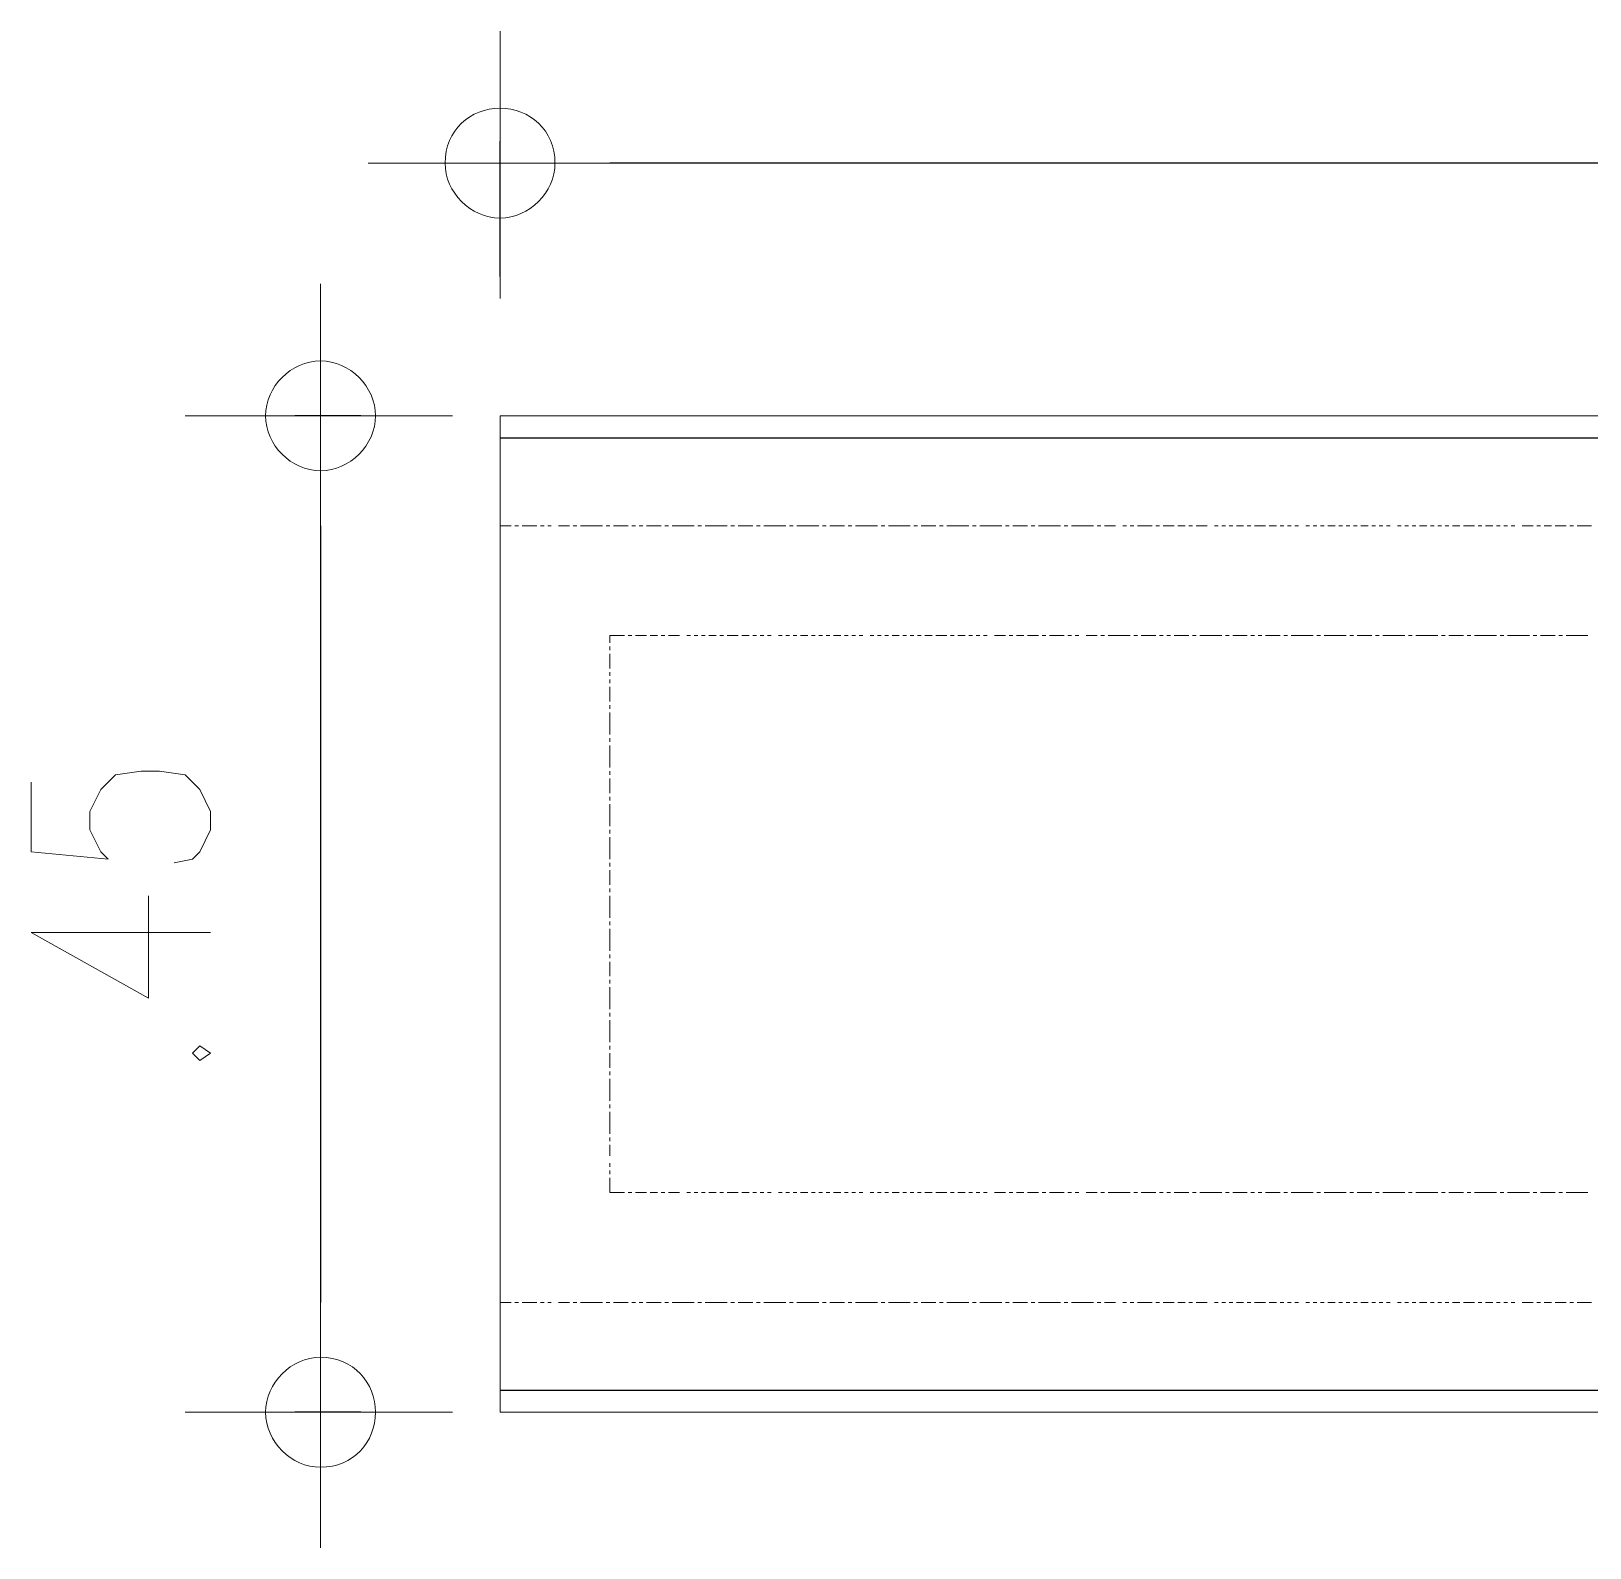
# Model space of a CAD drawing. Header units: millimetres. Extents: x 2928 to 3112, y 1220 to 1280.
# Drawn here: x 3097.497 to 3098.904, y 1270.131 to 1271.501 of the extents above; entities that cross this region are included whole.
import ezdxf

# ---------------------------------------------------------------- set-up
doc = ezdxf.new("R2010")
doc.units = ezdxf.units.MM

msp = doc.modelspace()

# ---------------------------------------------------------------- linework, layer by layer
at = {"color": 7, "linetype": 'Continuous', "lineweight": 9, "true_color": 0x000007}
for points in [[(3097.92006, 1271.25921), (3097.92006, 1271.50069), (3097.92006, 1271.50069)], [(3098.03915, 1271.3816), (3097.80098, 1271.3816), (3097.80098, 1271.3816)], [(3097.75797, 1271.03095), (3097.75797, 1271.27244), (3097.75797, 1271.27244)], [(3097.63558, 1271.15335), (3097.87706, 1271.15335), (3097.87706, 1271.15335)], [(3097.49664, 1270.82255), (3097.49664, 1270.7597), (3097.56611, 1270.75308), (3097.55949, 1270.7597), (3097.54957, 1270.77955), (3097.54957, 1270.79609), (3097.55949, 1270.81594), (3097.57273, 1270.82917), (3097.59588, 1270.83248), (3097.61242, 1270.83248), (3097.63558, 1270.82917), (3097.64881, 1270.81594), (3097.65873, 1270.79609), (3097.65873, 1270.77955), (3097.64881, 1270.7597), (3097.64219, 1270.75308), (3097.62565, 1270.74978)], [(3097.65873, 1270.68693), (3097.49664, 1270.68693), (3097.6025, 1270.62738), (3097.6025, 1270.72001)], [(3097.75797, 1270.37267), (3097.75797, 1270.13119), (3097.75797, 1270.13119)], [(3097.87706, 1270.25358), (3097.63558, 1270.25358), (3097.63558, 1270.25358)]]:
    msp.add_lwpolyline(points, dxfattribs=at)
at = {"color": 253, "linetype": 'Continuous', "lineweight": -2, "true_color": 0x9a9a9a}
for points in [[(3097.92006, 1271.27905), (3097.92006, 1271.40145), (3097.92006, 1271.40145)], [(3101.82017, 1271.3816), (3098.0193, 1271.3816), (3098.0193, 1271.3816)], [(3097.79436, 1271.15335), (3097.73482, 1271.15335), (3097.73482, 1271.15335)], [(3097.92006, 1271.1335), (3101.91941, 1271.1335), (3101.91941, 1271.1335)], [(3097.75797, 1271.05411), (3097.75797, 1270.35282), (3097.75797, 1270.35282)], [(3097.92006, 1270.27343), (3101.91941, 1270.27343), (3101.91941, 1270.27343)], [(3097.79436, 1270.25358), (3097.73482, 1270.25358), (3097.73482, 1270.25358)]]:
    msp.add_lwpolyline(points, dxfattribs=at)
at = {"color": 7, "linetype": 'Continuous', "lineweight": 9, "true_color": 0x000007}
for points in [[(3097.92006, 1271.15335), (3101.91941, 1271.15335), (3101.91941, 1270.25358), (3097.92006, 1270.25358)], [(3097.64219, 1270.57776), (3097.64881, 1270.57115), (3097.65873, 1270.57776), (3097.64881, 1270.58438)]]:
    msp.add_lwpolyline(points, close=True, dxfattribs=at)
at = {"color": 252, "linetype": 'Continuous', "lineweight": 5, "true_color": 0x989898}
for points in [[(3097.92006, 1271.05411), (3097.92337, 1271.05411), (3097.92337, 1271.05411)], [(3097.92337, 1271.05411), (3097.92999, 1271.05411), (3097.92999, 1271.05411)], [(3097.93329, 1271.05411), (3097.9366, 1271.05411), (3097.9366, 1271.05411)], [(3097.93991, 1271.05411), (3097.94653, 1271.05411), (3097.94653, 1271.05411)], [(3097.94653, 1271.05411), (3097.95314, 1271.05411), (3097.95314, 1271.05411)], [(3097.95645, 1271.05411), (3097.95976, 1271.05411), (3097.95976, 1271.05411)], [(3097.96307, 1271.05411), (3097.96637, 1271.05411), (3097.96637, 1271.05411)], [(3097.97299, 1271.05411), (3097.9763, 1271.05411), (3097.9763, 1271.05411)], [(3097.9763, 1271.05411), (3097.98291, 1271.05411), (3097.98291, 1271.05411)], [(3097.98622, 1271.05411), (3097.98953, 1271.05411), (3097.98953, 1271.05411)], [(3097.99284, 1271.05411), (3097.99945, 1271.05411), (3097.99945, 1271.05411)], [(3097.99945, 1271.05411), (3098.00607, 1271.05411), (3098.00607, 1271.05411)], [(3098.00607, 1271.05411), (3098.01269, 1271.05411), (3098.01269, 1271.05411)], [(3098.01599, 1271.05411), (3098.0193, 1271.05411), (3098.0193, 1271.05411)], [(3098.02261, 1271.05411), (3098.02923, 1271.05411), (3098.02923, 1271.05411)], [(3098.02923, 1271.05411), (3098.03584, 1271.05411), (3098.03584, 1271.05411)], [(3098.03915, 1271.05411), (3098.04246, 1271.05411), (3098.04246, 1271.05411)], [(3098.04577, 1271.05411), (3098.04907, 1271.05411), (3098.04907, 1271.05411)], [(3098.05238, 1271.05411), (3098.059, 1271.05411), (3098.059, 1271.05411)], [(3098.059, 1271.05411), (3098.06561, 1271.05411), (3098.06561, 1271.05411)], [(3098.06892, 1271.05411), (3098.07223, 1271.05411), (3098.07223, 1271.05411)], [(3098.07554, 1271.05411), (3098.08215, 1271.05411), (3098.08215, 1271.05411)], [(3098.08215, 1271.05411), (3098.08877, 1271.05411), (3098.08877, 1271.05411)], [(3098.08877, 1271.05411), (3098.09539, 1271.05411), (3098.09539, 1271.05411)], [(3098.09869, 1271.05411), (3098.102, 1271.05411), (3098.102, 1271.05411)], [(3098.10531, 1271.05411), (3098.11193, 1271.05411), (3098.11193, 1271.05411)], [(3098.11193, 1271.05411), (3098.11854, 1271.05411), (3098.11854, 1271.05411)], [(3098.11854, 1271.05411), (3098.12516, 1271.05411), (3098.12516, 1271.05411)], [(3098.12847, 1271.05411), (3098.13177, 1271.05411), (3098.13177, 1271.05411)], [(3098.13508, 1271.05411), (3098.1417, 1271.05411), (3098.1417, 1271.05411)], [(3098.1417, 1271.05411), (3098.14831, 1271.05411), (3098.14831, 1271.05411)], [(3098.15162, 1271.05411), (3098.15493, 1271.05411), (3098.15493, 1271.05411)], [(3098.15824, 1271.05411), (3098.16485, 1271.05411), (3098.16485, 1271.05411)], [(3098.16485, 1271.05411), (3098.17147, 1271.05411), (3098.17147, 1271.05411)], [(3098.17147, 1271.05411), (3098.17809, 1271.05411), (3098.17809, 1271.05411)], [(3098.18139, 1271.05411), (3098.1847, 1271.05411), (3098.1847, 1271.05411)], [(3098.18801, 1271.05411), (3098.19463, 1271.05411), (3098.19463, 1271.05411)], [(3098.19463, 1271.05411), (3098.20124, 1271.05411), (3098.20124, 1271.05411)], [(3098.20124, 1271.05411), (3098.20786, 1271.05411), (3098.20786, 1271.05411)], [(3098.21117, 1271.05411), (3098.21447, 1271.05411), (3098.21447, 1271.05411)], [(3098.21778, 1271.05411), (3098.2244, 1271.05411), (3098.2244, 1271.05411)], [(3098.2244, 1271.05411), (3098.23101, 1271.05411), (3098.23101, 1271.05411)], [(3098.23432, 1271.05411), (3098.23763, 1271.05411), (3098.23763, 1271.05411)], [(3098.24094, 1271.05411), (3098.24755, 1271.05411), (3098.24755, 1271.05411)], [(3098.24755, 1271.05411), (3098.25417, 1271.05411), (3098.25417, 1271.05411)], [(3098.25417, 1271.05411), (3098.26078, 1271.05411), (3098.26078, 1271.05411)], [(3098.26409, 1271.05411), (3098.2674, 1271.05411), (3098.2674, 1271.05411)], [(3098.27071, 1271.05411), (3098.27732, 1271.05411), (3098.27732, 1271.05411)], [(3098.27732, 1271.05411), (3098.28394, 1271.05411), (3098.28394, 1271.05411)], [(3098.28394, 1271.05411), (3098.29056, 1271.05411), (3098.29056, 1271.05411)], [(3098.29386, 1271.05411), (3098.29717, 1271.05411), (3098.29717, 1271.05411)], [(3098.30048, 1271.05411), (3098.3071, 1271.05411), (3098.3071, 1271.05411)], [(3098.3071, 1271.05411), (3098.31371, 1271.05411), (3098.31371, 1271.05411)], [(3098.31702, 1271.05411), (3098.32033, 1271.05411), (3098.32033, 1271.05411)], [(3098.32364, 1271.05411), (3098.33025, 1271.05411), (3098.33025, 1271.05411)], [(3098.33025, 1271.05411), (3098.33687, 1271.05411), (3098.33687, 1271.05411)], [(3098.33687, 1271.05411), (3098.34348, 1271.05411), (3098.34348, 1271.05411)], [(3098.34679, 1271.05411), (3098.3501, 1271.05411), (3098.3501, 1271.05411)], [(3098.35341, 1271.05411), (3098.36002, 1271.05411), (3098.36002, 1271.05411)], [(3098.36002, 1271.05411), (3098.36664, 1271.05411), (3098.36664, 1271.05411)], [(3098.36664, 1271.05411), (3098.37326, 1271.05411), (3098.37326, 1271.05411)], [(3098.37656, 1271.05411), (3098.37987, 1271.05411), (3098.37987, 1271.05411)], [(3098.38318, 1271.05411), (3098.3898, 1271.05411), (3098.3898, 1271.05411)], [(3098.3898, 1271.05411), (3098.39641, 1271.05411), (3098.39641, 1271.05411)], [(3098.39972, 1271.05411), (3098.40303, 1271.05411), (3098.40303, 1271.05411)], [(3098.40634, 1271.05411), (3098.41295, 1271.05411), (3098.41295, 1271.05411)], [(3098.41295, 1271.05411), (3098.41957, 1271.05411), (3098.41957, 1271.05411)], [(3098.41957, 1271.05411), (3098.42618, 1271.05411), (3098.42618, 1271.05411)], [(3098.42949, 1271.05411), (3098.4328, 1271.05411), (3098.4328, 1271.05411)], [(3098.43611, 1271.05411), (3098.44272, 1271.05411), (3098.44272, 1271.05411)], [(3098.44272, 1271.05411), (3098.44934, 1271.05411), (3098.44934, 1271.05411)], [(3098.44934, 1271.05411), (3098.45596, 1271.05411), (3098.45596, 1271.05411)], [(3098.45926, 1271.05411), (3098.46257, 1271.05411), (3098.46257, 1271.05411)], [(3098.46588, 1271.05411), (3098.4725, 1271.05411), (3098.4725, 1271.05411)], [(3098.4725, 1271.05411), (3098.4758, 1271.05411), (3098.4758, 1271.05411)], [(3098.48242, 1271.05411), (3098.48573, 1271.05411), (3098.48573, 1271.05411)], [(3098.48904, 1271.05411), (3098.49234, 1271.05411), (3098.49234, 1271.05411)], [(3098.49565, 1271.05411), (3098.50227, 1271.05411), (3098.50227, 1271.05411)], [(3098.50227, 1271.05411), (3098.50888, 1271.05411), (3098.50888, 1271.05411)], [(3098.51219, 1271.05411), (3098.5155, 1271.05411), (3098.5155, 1271.05411)], [(3098.51881, 1271.05411), (3098.52542, 1271.05411), (3098.52542, 1271.05411)], [(3098.52542, 1271.05411), (3098.52873, 1271.05411), (3098.52873, 1271.05411)], [(3098.53204, 1271.05411), (3098.53865, 1271.05411), (3098.53865, 1271.05411)], [(3098.54196, 1271.05411), (3098.54527, 1271.05411), (3098.54527, 1271.05411)], [(3098.54858, 1271.05411), (3098.55519, 1271.05411), (3098.55519, 1271.05411)], [(3098.55519, 1271.05411), (3098.5585, 1271.05411), (3098.5585, 1271.05411)], [(3098.56512, 1271.05411), (3098.56843, 1271.05411), (3098.56843, 1271.05411)], [(3098.57173, 1271.05411), (3098.57504, 1271.05411), (3098.57504, 1271.05411)], [(3098.57835, 1271.05411), (3098.58166, 1271.05411), (3098.58166, 1271.05411)], [(3098.58497, 1271.05411), (3098.59158, 1271.05411), (3098.59158, 1271.05411)], [(3098.59489, 1271.05411), (3098.5982, 1271.05411), (3098.5982, 1271.05411)], [(3098.60151, 1271.05411), (3098.60812, 1271.05411), (3098.60812, 1271.05411)], [(3098.60812, 1271.05411), (3098.61143, 1271.05411), (3098.61143, 1271.05411)], [(3098.61474, 1271.05411), (3098.62135, 1271.05411), (3098.62135, 1271.05411)], [(3098.62466, 1271.05411), (3098.62797, 1271.05411), (3098.62797, 1271.05411)], [(3098.63128, 1271.05411), (3098.63459, 1271.05411), (3098.63459, 1271.05411)], [(3098.63789, 1271.05411), (3098.6412, 1271.05411), (3098.6412, 1271.05411)], [(3098.64782, 1271.05411), (3098.65113, 1271.05411), (3098.65113, 1271.05411)], [(3098.65443, 1271.05411), (3098.65774, 1271.05411), (3098.65774, 1271.05411)], [(3098.66105, 1271.05411), (3098.66436, 1271.05411), (3098.66436, 1271.05411)], [(3098.66767, 1271.05411), (3098.67428, 1271.05411), (3098.67428, 1271.05411)], [(3098.67759, 1271.05411), (3098.6809, 1271.05411), (3098.6809, 1271.05411)], [(3098.68421, 1271.05411), (3098.68751, 1271.05411), (3098.68751, 1271.05411)], [(3098.69082, 1271.05411), (3098.69413, 1271.05411), (3098.69413, 1271.05411)], [(3098.69744, 1271.05411), (3098.70405, 1271.05411), (3098.70405, 1271.05411)], [(3098.70736, 1271.05411), (3098.71067, 1271.05411), (3098.71067, 1271.05411)], [(3098.71398, 1271.05411), (3098.71729, 1271.05411), (3098.71729, 1271.05411)], [(3098.72059, 1271.05411), (3098.7239, 1271.05411), (3098.7239, 1271.05411)], [(3098.73052, 1271.05411), (3098.73383, 1271.05411), (3098.73383, 1271.05411)], [(3098.73713, 1271.05411), (3098.74044, 1271.05411), (3098.74044, 1271.05411)], [(3098.74375, 1271.05411), (3098.74706, 1271.05411), (3098.74706, 1271.05411)], [(3098.75037, 1271.05411), (3098.75698, 1271.05411), (3098.75698, 1271.05411)], [(3098.76029, 1271.05411), (3098.7636, 1271.05411), (3098.7636, 1271.05411)], [(3098.76691, 1271.05411), (3098.77021, 1271.05411), (3098.77021, 1271.05411)], [(3098.77352, 1271.05411), (3098.77683, 1271.05411), (3098.77683, 1271.05411)], [(3098.78014, 1271.05411), (3098.78675, 1271.05411), (3098.78675, 1271.05411)], [(3098.79006, 1271.05411), (3098.79337, 1271.05411), (3098.79337, 1271.05411)], [(3098.79337, 1271.05411), (3098.79998, 1271.05411), (3098.79998, 1271.05411)], [(3098.80329, 1271.05411), (3098.8066, 1271.05411), (3098.8066, 1271.05411)], [(3098.80991, 1271.05411), (3098.81652, 1271.05411), (3098.81652, 1271.05411)], [(3098.81983, 1271.05411), (3098.82314, 1271.05411), (3098.82314, 1271.05411)], [(3098.82645, 1271.05411), (3098.82976, 1271.05411), (3098.82976, 1271.05411)], [(3098.83306, 1271.05411), (3098.83637, 1271.05411), (3098.83637, 1271.05411)], [(3098.84299, 1271.05411), (3098.8463, 1271.05411), (3098.8463, 1271.05411)], [(3098.8463, 1271.05411), (3098.85291, 1271.05411), (3098.85291, 1271.05411)], [(3098.85622, 1271.05411), (3098.85953, 1271.05411), (3098.85953, 1271.05411)], [(3098.86284, 1271.05411), (3098.86945, 1271.05411), (3098.86945, 1271.05411)], [(3098.87276, 1271.05411), (3098.87607, 1271.05411), (3098.87607, 1271.05411)], [(3098.87607, 1271.05411), (3098.88268, 1271.05411), (3098.88268, 1271.05411)], [(3098.88599, 1271.05411), (3098.8893, 1271.05411), (3098.8893, 1271.05411)], [(3098.89261, 1271.05411), (3098.89922, 1271.05411), (3098.89922, 1271.05411)], [(3098.89922, 1271.05411), (3098.90584, 1271.05411), (3098.90584, 1271.05411)], [(3098.0193, 1270.94826), (3098.0193, 1270.95487), (3098.02592, 1270.95487)], [(3098.0193, 1270.94164), (3098.0193, 1270.94495), (3098.0193, 1270.94495)], [(3098.02592, 1270.95487), (3098.03253, 1270.95487), (3098.03253, 1270.95487)], [(3098.03584, 1270.95487), (3098.03915, 1270.95487), (3098.03915, 1270.95487)], [(3098.04246, 1270.95487), (3098.04907, 1270.95487), (3098.04907, 1270.95487)], [(3098.04907, 1270.95487), (3098.05238, 1270.95487), (3098.05238, 1270.95487)], [(3098.05569, 1270.95487), (3098.06231, 1270.95487), (3098.06231, 1270.95487)], [(3098.06561, 1270.95487), (3098.06892, 1270.95487), (3098.06892, 1270.95487)], [(3098.07223, 1270.95487), (3098.07885, 1270.95487), (3098.07885, 1270.95487)], [(3098.07885, 1270.95487), (3098.08215, 1270.95487), (3098.08215, 1270.95487)], [(3098.08877, 1270.95487), (3098.09208, 1270.95487), (3098.09208, 1270.95487)], [(3098.09539, 1270.95487), (3098.09869, 1270.95487), (3098.09869, 1270.95487)], [(3098.102, 1270.95487), (3098.10531, 1270.95487), (3098.10531, 1270.95487)], [(3098.10862, 1270.95487), (3098.11523, 1270.95487), (3098.11523, 1270.95487)], [(3098.11854, 1270.95487), (3098.12185, 1270.95487), (3098.12185, 1270.95487)], [(3098.12516, 1270.95487), (3098.13177, 1270.95487), (3098.13177, 1270.95487)], [(3098.13177, 1270.95487), (3098.13508, 1270.95487), (3098.13508, 1270.95487)], [(3098.13839, 1270.95487), (3098.14501, 1270.95487), (3098.14501, 1270.95487)], [(3098.14831, 1270.95487), (3098.15162, 1270.95487), (3098.15162, 1270.95487)], [(3098.15493, 1270.95487), (3098.15824, 1270.95487), (3098.15824, 1270.95487)], [(3098.16155, 1270.95487), (3098.16485, 1270.95487), (3098.16485, 1270.95487)], [(3098.17147, 1270.95487), (3098.17478, 1270.95487), (3098.17478, 1270.95487)], [(3098.17809, 1270.95487), (3098.18139, 1270.95487), (3098.18139, 1270.95487)], [(3098.1847, 1270.95487), (3098.18801, 1270.95487), (3098.18801, 1270.95487)], [(3098.19132, 1270.95487), (3098.19793, 1270.95487), (3098.19793, 1270.95487)], [(3098.20124, 1270.95487), (3098.20455, 1270.95487), (3098.20455, 1270.95487)], [(3098.20786, 1270.95487), (3098.21117, 1270.95487), (3098.21117, 1270.95487)], [(3098.21447, 1270.95487), (3098.21778, 1270.95487), (3098.21778, 1270.95487)], [(3098.22109, 1270.95487), (3098.2277, 1270.95487), (3098.2277, 1270.95487)], [(3098.23101, 1270.95487), (3098.23432, 1270.95487), (3098.23432, 1270.95487)], [(3098.23763, 1270.95487), (3098.24094, 1270.95487), (3098.24094, 1270.95487)], [(3098.24424, 1270.95487), (3098.24755, 1270.95487), (3098.24755, 1270.95487)], [(3098.25417, 1270.95487), (3098.25748, 1270.95487), (3098.25748, 1270.95487)], [(3098.26078, 1270.95487), (3098.26409, 1270.95487), (3098.26409, 1270.95487)], [(3098.2674, 1270.95487), (3098.27071, 1270.95487), (3098.27071, 1270.95487)], [(3098.27402, 1270.95487), (3098.28063, 1270.95487), (3098.28063, 1270.95487)], [(3098.28394, 1270.95487), (3098.28725, 1270.95487), (3098.28725, 1270.95487)], [(3098.29056, 1270.95487), (3098.29386, 1270.95487), (3098.29386, 1270.95487)], [(3098.29717, 1270.95487), (3098.30048, 1270.95487), (3098.30048, 1270.95487)], [(3098.30379, 1270.95487), (3098.3104, 1270.95487), (3098.3104, 1270.95487)], [(3098.31371, 1270.95487), (3098.31702, 1270.95487), (3098.31702, 1270.95487)], [(3098.31702, 1270.95487), (3098.32364, 1270.95487), (3098.32364, 1270.95487)], [(3098.32694, 1270.95487), (3098.33025, 1270.95487), (3098.33025, 1270.95487)], [(3098.33356, 1270.95487), (3098.34018, 1270.95487), (3098.34018, 1270.95487)], [(3098.34348, 1270.95487), (3098.34679, 1270.95487), (3098.34679, 1270.95487)], [(3098.3501, 1270.95487), (3098.35341, 1270.95487), (3098.35341, 1270.95487)], [(3098.35672, 1270.95487), (3098.36002, 1270.95487), (3098.36002, 1270.95487)], [(3098.36664, 1270.95487), (3098.36995, 1270.95487), (3098.36995, 1270.95487)], [(3098.36995, 1270.95487), (3098.37656, 1270.95487), (3098.37656, 1270.95487)], [(3098.37987, 1270.95487), (3098.38318, 1270.95487), (3098.38318, 1270.95487)], [(3098.38649, 1270.95487), (3098.3931, 1270.95487), (3098.3931, 1270.95487)], [(3098.39641, 1270.95487), (3098.39972, 1270.95487), (3098.39972, 1270.95487)], [(3098.39972, 1270.95487), (3098.40634, 1270.95487), (3098.40634, 1270.95487)], [(3098.40964, 1270.95487), (3098.41295, 1270.95487), (3098.41295, 1270.95487)], [(3098.41626, 1270.95487), (3098.42288, 1270.95487), (3098.42288, 1270.95487)], [(3098.42288, 1270.95487), (3098.42949, 1270.95487), (3098.42949, 1270.95487)], [(3098.4328, 1270.95487), (3098.43611, 1270.95487), (3098.43611, 1270.95487)], [(3098.43942, 1270.95487), (3098.44272, 1270.95487), (3098.44272, 1270.95487)], [(3098.44934, 1270.95487), (3098.45265, 1270.95487), (3098.45265, 1270.95487)], [(3098.45265, 1270.95487), (3098.45926, 1270.95487), (3098.45926, 1270.95487)], [(3098.46257, 1270.95487), (3098.46588, 1270.95487), (3098.46588, 1270.95487)], [(3098.46919, 1270.95487), (3098.4758, 1270.95487), (3098.4758, 1270.95487)], [(3098.4758, 1270.95487), (3098.48242, 1270.95487), (3098.48242, 1270.95487)], [(3098.48242, 1270.95487), (3098.48904, 1270.95487), (3098.48904, 1270.95487)], [(3098.49234, 1270.95487), (3098.49565, 1270.95487), (3098.49565, 1270.95487)], [(3098.49896, 1270.95487), (3098.50557, 1270.95487), (3098.50557, 1270.95487)], [(3098.50557, 1270.95487), (3098.51219, 1270.95487), (3098.51219, 1270.95487)], [(3098.5155, 1270.95487), (3098.51881, 1270.95487), (3098.51881, 1270.95487)], [(3098.52211, 1270.95487), (3098.52542, 1270.95487), (3098.52542, 1270.95487)], [(3098.52873, 1270.95487), (3098.53535, 1270.95487), (3098.53535, 1270.95487)], [(3098.53535, 1270.95487), (3098.54196, 1270.95487), (3098.54196, 1270.95487)], [(3098.54527, 1270.95487), (3098.54858, 1270.95487), (3098.54858, 1270.95487)], [(3098.55189, 1270.95487), (3098.5585, 1270.95487), (3098.5585, 1270.95487)], [(3098.5585, 1270.95487), (3098.56512, 1270.95487), (3098.56512, 1270.95487)], [(3098.56512, 1270.95487), (3098.57173, 1270.95487), (3098.57173, 1270.95487)], [(3098.57504, 1270.95487), (3098.57835, 1270.95487), (3098.57835, 1270.95487)], [(3098.58166, 1270.95487), (3098.58827, 1270.95487), (3098.58827, 1270.95487)], [(3098.58827, 1270.95487), (3098.59489, 1270.95487), (3098.59489, 1270.95487)], [(3098.5982, 1270.95487), (3098.60151, 1270.95487), (3098.60151, 1270.95487)], [(3098.60481, 1270.95487), (3098.60812, 1270.95487), (3098.60812, 1270.95487)], [(3098.61143, 1270.95487), (3098.61805, 1270.95487), (3098.61805, 1270.95487)], [(3098.61805, 1270.95487), (3098.62466, 1270.95487), (3098.62466, 1270.95487)], [(3098.62797, 1270.95487), (3098.63128, 1270.95487), (3098.63128, 1270.95487)], [(3098.63459, 1270.95487), (3098.6412, 1270.95487), (3098.6412, 1270.95487)], [(3098.6412, 1270.95487), (3098.64782, 1270.95487), (3098.64782, 1270.95487)], [(3098.64782, 1270.95487), (3098.65443, 1270.95487), (3098.65443, 1270.95487)], [(3098.65774, 1270.95487), (3098.66105, 1270.95487), (3098.66105, 1270.95487)], [(3098.66436, 1270.95487), (3098.67097, 1270.95487), (3098.67097, 1270.95487)], [(3098.67097, 1270.95487), (3098.67759, 1270.95487), (3098.67759, 1270.95487)], [(3098.67759, 1270.95487), (3098.68421, 1270.95487), (3098.68421, 1270.95487)], [(3098.68751, 1270.95487), (3098.69082, 1270.95487), (3098.69082, 1270.95487)], [(3098.69413, 1270.95487), (3098.70075, 1270.95487), (3098.70075, 1270.95487)], [(3098.70075, 1270.95487), (3098.70736, 1270.95487), (3098.70736, 1270.95487)], [(3098.71067, 1270.95487), (3098.71398, 1270.95487), (3098.71398, 1270.95487)], [(3098.71729, 1270.95487), (3098.7239, 1270.95487), (3098.7239, 1270.95487)], [(3098.7239, 1270.95487), (3098.73052, 1270.95487), (3098.73052, 1270.95487)], [(3098.73052, 1270.95487), (3098.73713, 1270.95487), (3098.73713, 1270.95487)], [(3098.74044, 1270.95487), (3098.74375, 1270.95487), (3098.74375, 1270.95487)], [(3098.74706, 1270.95487), (3098.75367, 1270.95487), (3098.75367, 1270.95487)], [(3098.75367, 1270.95487), (3098.76029, 1270.95487), (3098.76029, 1270.95487)], [(3098.76029, 1270.95487), (3098.76691, 1270.95487), (3098.76691, 1270.95487)], [(3098.77021, 1270.95487), (3098.77352, 1270.95487), (3098.77352, 1270.95487)], [(3098.77683, 1270.95487), (3098.78344, 1270.95487), (3098.78344, 1270.95487)], [(3098.78344, 1270.95487), (3098.79006, 1270.95487), (3098.79006, 1270.95487)], [(3098.79337, 1270.95487), (3098.79668, 1270.95487), (3098.79668, 1270.95487)], [(3098.79998, 1270.95487), (3098.8066, 1270.95487), (3098.8066, 1270.95487)], [(3098.8066, 1270.95487), (3098.81322, 1270.95487), (3098.81322, 1270.95487)], [(3098.81322, 1270.95487), (3098.81983, 1270.95487), (3098.81983, 1270.95487)], [(3098.82314, 1270.95487), (3098.82645, 1270.95487), (3098.82645, 1270.95487)], [(3098.82976, 1270.95487), (3098.83637, 1270.95487), (3098.83637, 1270.95487)], [(3098.83637, 1270.95487), (3098.84299, 1270.95487), (3098.84299, 1270.95487)], [(3098.84299, 1270.95487), (3098.8496, 1270.95487), (3098.8496, 1270.95487)], [(3098.85291, 1270.95487), (3098.85622, 1270.95487), (3098.85622, 1270.95487)], [(3098.85953, 1270.95487), (3098.86614, 1270.95487), (3098.86614, 1270.95487)], [(3098.86614, 1270.95487), (3098.87276, 1270.95487), (3098.87276, 1270.95487)], [(3098.87607, 1270.95487), (3098.87938, 1270.95487), (3098.87938, 1270.95487)], [(3098.88268, 1270.95487), (3098.8893, 1270.95487), (3098.8893, 1270.95487)], [(3098.8893, 1270.95487), (3098.89592, 1270.95487), (3098.89592, 1270.95487)], [(3098.89592, 1270.95487), (3098.90253, 1270.95487), (3098.90253, 1270.95487)], [(3098.0193, 1270.93172), (3098.0193, 1270.93833), (3098.0193, 1270.93833)], [(3098.0193, 1270.9251), (3098.0193, 1270.93172), (3098.0193, 1270.93172)], [(3098.0193, 1270.91848), (3098.0193, 1270.92179), (3098.0193, 1270.92179)], [(3098.0193, 1270.91187), (3098.0193, 1270.91518), (3098.0193, 1270.91518)], [(3098.0193, 1270.90194), (3098.0193, 1270.90856), (3098.0193, 1270.90856)], [(3098.0193, 1270.89533), (3098.0193, 1270.90194), (3098.0193, 1270.90194)], [(3098.0193, 1270.88871), (3098.0193, 1270.89202), (3098.0193, 1270.89202)], [(3098.0193, 1270.87879), (3098.0193, 1270.8854), (3098.0193, 1270.8854)], [(3098.0193, 1270.87217), (3098.0193, 1270.87879), (3098.0193, 1270.87879)], [(3098.0193, 1270.86556), (3098.0193, 1270.87217), (3098.0193, 1270.87217)], [(3098.0193, 1270.85894), (3098.0193, 1270.86225), (3098.0193, 1270.86225)], [(3098.0193, 1270.84902), (3098.0193, 1270.85563), (3098.0193, 1270.85563)], [(3098.0193, 1270.8424), (3098.0193, 1270.84902), (3098.0193, 1270.84902)], [(3098.0193, 1270.83578), (3098.0193, 1270.8424), (3098.0193, 1270.8424)], [(3098.0193, 1270.82917), (3098.0193, 1270.83248), (3098.0193, 1270.83248)], [(3098.0193, 1270.81924), (3098.0193, 1270.82586), (3098.0193, 1270.82586)], [(3098.0193, 1270.81263), (3098.0193, 1270.81924), (3098.0193, 1270.81924)], [(3098.0193, 1270.80601), (3098.0193, 1270.80932), (3098.0193, 1270.80932)], [(3098.0193, 1270.79609), (3098.0193, 1270.8027), (3098.0193, 1270.8027)], [(3098.0193, 1270.78947), (3098.0193, 1270.79609), (3098.0193, 1270.79609)], [(3098.0193, 1270.78286), (3098.0193, 1270.78947), (3098.0193, 1270.78947)], [(3098.0193, 1270.77624), (3098.0193, 1270.77955), (3098.0193, 1270.77955)], [(3098.0193, 1270.76632), (3098.0193, 1270.77293), (3098.0193, 1270.77293)], [(3098.0193, 1270.7597), (3098.0193, 1270.76632), (3098.0193, 1270.76632)], [(3098.0193, 1270.75308), (3098.0193, 1270.7597), (3098.0193, 1270.7597)], [(3098.0193, 1270.74647), (3098.0193, 1270.74978), (3098.0193, 1270.74978)], [(3098.0193, 1270.73654), (3098.0193, 1270.74316), (3098.0193, 1270.74316)], [(3098.0193, 1270.72993), (3098.0193, 1270.73654), (3098.0193, 1270.73654)], [(3098.0193, 1270.72331), (3098.0193, 1270.72662), (3098.0193, 1270.72662)], [(3098.0193, 1270.71339), (3098.0193, 1270.72001), (3098.0193, 1270.72001)], [(3098.0193, 1270.70677), (3098.0193, 1270.71339), (3098.0193, 1270.71339)], [(3098.0193, 1270.70016), (3098.0193, 1270.70677), (3098.0193, 1270.70677)], [(3098.0193, 1270.69354), (3098.0193, 1270.69685), (3098.0193, 1270.69685)], [(3098.0193, 1270.68362), (3098.0193, 1270.69023), (3098.0193, 1270.69023)], [(3098.0193, 1270.677), (3098.0193, 1270.68362), (3098.0193, 1270.68362)], [(3098.0193, 1270.67039), (3098.0193, 1270.677), (3098.0193, 1270.677)], [(3098.0193, 1270.66377), (3098.0193, 1270.66708), (3098.0193, 1270.66708)], [(3098.0193, 1270.65385), (3098.0193, 1270.66046), (3098.0193, 1270.66046)], [(3098.0193, 1270.64723), (3098.0193, 1270.65385), (3098.0193, 1270.65385)], [(3098.0193, 1270.64061), (3098.0193, 1270.64392), (3098.0193, 1270.64392)], [(3098.0193, 1270.63069), (3098.0193, 1270.63731), (3098.0193, 1270.63731)], [(3098.0193, 1270.62407), (3098.0193, 1270.63069), (3098.0193, 1270.63069)], [(3098.0193, 1270.61746), (3098.0193, 1270.62407), (3098.0193, 1270.62407)], [(3098.0193, 1270.61084), (3098.0193, 1270.61415), (3098.0193, 1270.61415)], [(3098.0193, 1270.60092), (3098.0193, 1270.60753), (3098.0193, 1270.60753)], [(3098.0193, 1270.5943), (3098.0193, 1270.60092), (3098.0193, 1270.60092)], [(3098.0193, 1270.58769), (3098.0193, 1270.5943), (3098.0193, 1270.5943)], [(3098.0193, 1270.58107), (3098.0193, 1270.58438), (3098.0193, 1270.58438)], [(3098.0193, 1270.57115), (3098.0193, 1270.57776), (3098.0193, 1270.57776)], [(3098.0193, 1270.56453), (3098.0193, 1270.57115), (3098.0193, 1270.57115)], [(3098.0193, 1270.55791), (3098.0193, 1270.56122), (3098.0193, 1270.56122)], [(3098.0193, 1270.54799), (3098.0193, 1270.55461), (3098.0193, 1270.55461)], [(3098.0193, 1270.54137), (3098.0193, 1270.54799), (3098.0193, 1270.54799)], [(3098.0193, 1270.53476), (3098.0193, 1270.54137), (3098.0193, 1270.54137)], [(3098.0193, 1270.52814), (3098.0193, 1270.53145), (3098.0193, 1270.53145)], [(3098.0193, 1270.51822), (3098.0193, 1270.52483), (3098.0193, 1270.52483)], [(3098.0193, 1270.5116), (3098.0193, 1270.51822), (3098.0193, 1270.51822)], [(3098.0193, 1270.50499), (3098.0193, 1270.5116), (3098.0193, 1270.5116)], [(3098.0193, 1270.49837), (3098.0193, 1270.50168), (3098.0193, 1270.50168)], [(3098.0193, 1270.48845), (3098.0193, 1270.49506), (3098.0193, 1270.49506)], [(3098.0193, 1270.48514), (3098.0193, 1270.48845), (3098.0193, 1270.48845)], [(3098.0193, 1270.47521), (3098.0193, 1270.47852), (3098.0193, 1270.47852)], [(3098.0193, 1270.4686), (3098.0193, 1270.47191), (3098.0193, 1270.47191)], [(3098.0193, 1270.45867), (3098.0193, 1270.46529), (3098.0193, 1270.46529)], [(3098.02592, 1270.45206), (3098.0193, 1270.45206), (3098.0193, 1270.45867)], [(3098.03253, 1270.45206), (3098.02592, 1270.45206), (3098.02592, 1270.45206)], [(3098.03915, 1270.45206), (3098.03584, 1270.45206), (3098.03584, 1270.45206)], [(3098.04907, 1270.45206), (3098.04246, 1270.45206), (3098.04246, 1270.45206)], [(3098.05238, 1270.45206), (3098.04907, 1270.45206), (3098.04907, 1270.45206)], [(3098.06231, 1270.45206), (3098.05569, 1270.45206), (3098.05569, 1270.45206)], [(3098.06892, 1270.45206), (3098.06561, 1270.45206), (3098.06561, 1270.45206)], [(3098.07885, 1270.45206), (3098.07223, 1270.45206), (3098.07223, 1270.45206)], [(3098.08215, 1270.45206), (3098.07885, 1270.45206), (3098.07885, 1270.45206)], [(3098.09208, 1270.45206), (3098.08877, 1270.45206), (3098.08877, 1270.45206)], [(3098.09869, 1270.45206), (3098.09539, 1270.45206), (3098.09539, 1270.45206)], [(3098.10531, 1270.45206), (3098.102, 1270.45206), (3098.102, 1270.45206)], [(3098.11523, 1270.45206), (3098.10862, 1270.45206), (3098.10862, 1270.45206)], [(3098.12185, 1270.45206), (3098.11854, 1270.45206), (3098.11854, 1270.45206)], [(3098.13177, 1270.45206), (3098.12516, 1270.45206), (3098.12516, 1270.45206)], [(3098.13508, 1270.45206), (3098.13177, 1270.45206), (3098.13177, 1270.45206)], [(3098.14501, 1270.45206), (3098.13839, 1270.45206), (3098.13839, 1270.45206)], [(3098.15162, 1270.45206), (3098.14831, 1270.45206), (3098.14831, 1270.45206)], [(3098.15824, 1270.45206), (3098.15493, 1270.45206), (3098.15493, 1270.45206)], [(3098.16485, 1270.45206), (3098.16155, 1270.45206), (3098.16155, 1270.45206)], [(3098.17478, 1270.45206), (3098.17147, 1270.45206), (3098.17147, 1270.45206)], [(3098.18139, 1270.45206), (3098.17809, 1270.45206), (3098.17809, 1270.45206)], [(3098.18801, 1270.45206), (3098.1847, 1270.45206), (3098.1847, 1270.45206)], [(3098.19793, 1270.45206), (3098.19132, 1270.45206), (3098.19132, 1270.45206)], [(3098.20455, 1270.45206), (3098.20124, 1270.45206), (3098.20124, 1270.45206)], [(3098.21117, 1270.45206), (3098.20786, 1270.45206), (3098.20786, 1270.45206)], [(3098.21778, 1270.45206), (3098.21447, 1270.45206), (3098.21447, 1270.45206)], [(3098.2277, 1270.45206), (3098.22109, 1270.45206), (3098.22109, 1270.45206)], [(3098.23432, 1270.45206), (3098.23101, 1270.45206), (3098.23101, 1270.45206)], [(3098.24094, 1270.45206), (3098.23763, 1270.45206), (3098.23763, 1270.45206)], [(3098.24755, 1270.45206), (3098.24424, 1270.45206), (3098.24424, 1270.45206)], [(3098.25748, 1270.45206), (3098.25417, 1270.45206), (3098.25417, 1270.45206)], [(3098.26409, 1270.45206), (3098.26078, 1270.45206), (3098.26078, 1270.45206)], [(3098.27071, 1270.45206), (3098.2674, 1270.45206), (3098.2674, 1270.45206)], [(3098.28063, 1270.45206), (3098.27402, 1270.45206), (3098.27402, 1270.45206)], [(3098.28725, 1270.45206), (3098.28394, 1270.45206), (3098.28394, 1270.45206)], [(3098.29386, 1270.45206), (3098.29056, 1270.45206), (3098.29056, 1270.45206)], [(3098.30048, 1270.45206), (3098.29717, 1270.45206), (3098.29717, 1270.45206)], [(3098.3104, 1270.45206), (3098.30379, 1270.45206), (3098.30379, 1270.45206)], [(3098.31702, 1270.45206), (3098.31371, 1270.45206), (3098.31371, 1270.45206)], [(3098.32364, 1270.45206), (3098.31702, 1270.45206), (3098.31702, 1270.45206)], [(3098.33025, 1270.45206), (3098.32694, 1270.45206), (3098.32694, 1270.45206)], [(3098.34018, 1270.45206), (3098.33356, 1270.45206), (3098.33356, 1270.45206)], [(3098.34679, 1270.45206), (3098.34348, 1270.45206), (3098.34348, 1270.45206)], [(3098.35341, 1270.45206), (3098.3501, 1270.45206), (3098.3501, 1270.45206)], [(3098.36002, 1270.45206), (3098.35672, 1270.45206), (3098.35672, 1270.45206)], [(3098.36995, 1270.45206), (3098.36664, 1270.45206), (3098.36664, 1270.45206)], [(3098.37656, 1270.45206), (3098.36995, 1270.45206), (3098.36995, 1270.45206)], [(3098.38318, 1270.45206), (3098.37987, 1270.45206), (3098.37987, 1270.45206)], [(3098.3931, 1270.45206), (3098.38649, 1270.45206), (3098.38649, 1270.45206)], [(3098.39972, 1270.45206), (3098.39641, 1270.45206), (3098.39641, 1270.45206)], [(3098.40634, 1270.45206), (3098.39972, 1270.45206), (3098.39972, 1270.45206)], [(3098.41295, 1270.45206), (3098.40964, 1270.45206), (3098.40964, 1270.45206)], [(3098.42288, 1270.45206), (3098.41626, 1270.45206), (3098.41626, 1270.45206)], [(3098.42949, 1270.45206), (3098.42288, 1270.45206), (3098.42288, 1270.45206)], [(3098.43611, 1270.45206), (3098.4328, 1270.45206), (3098.4328, 1270.45206)], [(3098.44272, 1270.45206), (3098.43942, 1270.45206), (3098.43942, 1270.45206)], [(3098.45265, 1270.45206), (3098.44934, 1270.45206), (3098.44934, 1270.45206)], [(3098.45926, 1270.45206), (3098.45265, 1270.45206), (3098.45265, 1270.45206)], [(3098.46588, 1270.45206), (3098.46257, 1270.45206), (3098.46257, 1270.45206)], [(3098.4758, 1270.45206), (3098.46919, 1270.45206), (3098.46919, 1270.45206)], [(3098.48242, 1270.45206), (3098.4758, 1270.45206), (3098.4758, 1270.45206)], [(3098.48904, 1270.45206), (3098.48242, 1270.45206), (3098.48242, 1270.45206)], [(3098.49565, 1270.45206), (3098.49234, 1270.45206), (3098.49234, 1270.45206)], [(3098.50557, 1270.45206), (3098.49896, 1270.45206), (3098.49896, 1270.45206)], [(3098.51219, 1270.45206), (3098.50557, 1270.45206), (3098.50557, 1270.45206)], [(3098.51881, 1270.45206), (3098.5155, 1270.45206), (3098.5155, 1270.45206)], [(3098.52542, 1270.45206), (3098.52211, 1270.45206), (3098.52211, 1270.45206)], [(3098.53535, 1270.45206), (3098.52873, 1270.45206), (3098.52873, 1270.45206)], [(3098.54196, 1270.45206), (3098.53535, 1270.45206), (3098.53535, 1270.45206)], [(3098.54858, 1270.45206), (3098.54527, 1270.45206), (3098.54527, 1270.45206)], [(3098.5585, 1270.45206), (3098.55189, 1270.45206), (3098.55189, 1270.45206)], [(3098.56512, 1270.45206), (3098.5585, 1270.45206), (3098.5585, 1270.45206)], [(3098.57173, 1270.45206), (3098.56512, 1270.45206), (3098.56512, 1270.45206)], [(3098.57835, 1270.45206), (3098.57504, 1270.45206), (3098.57504, 1270.45206)], [(3098.58827, 1270.45206), (3098.58166, 1270.45206), (3098.58166, 1270.45206)], [(3098.59489, 1270.45206), (3098.58827, 1270.45206), (3098.58827, 1270.45206)], [(3098.60151, 1270.45206), (3098.5982, 1270.45206), (3098.5982, 1270.45206)], [(3098.60812, 1270.45206), (3098.60481, 1270.45206), (3098.60481, 1270.45206)], [(3098.61805, 1270.45206), (3098.61143, 1270.45206), (3098.61143, 1270.45206)], [(3098.62466, 1270.45206), (3098.61805, 1270.45206), (3098.61805, 1270.45206)], [(3098.63128, 1270.45206), (3098.62797, 1270.45206), (3098.62797, 1270.45206)], [(3098.6412, 1270.45206), (3098.63459, 1270.45206), (3098.63459, 1270.45206)], [(3098.64782, 1270.45206), (3098.6412, 1270.45206), (3098.6412, 1270.45206)], [(3098.65443, 1270.45206), (3098.64782, 1270.45206), (3098.64782, 1270.45206)], [(3098.66105, 1270.45206), (3098.65774, 1270.45206), (3098.65774, 1270.45206)], [(3098.67097, 1270.45206), (3098.66436, 1270.45206), (3098.66436, 1270.45206)], [(3098.67759, 1270.45206), (3098.67097, 1270.45206), (3098.67097, 1270.45206)], [(3098.68421, 1270.45206), (3098.67759, 1270.45206), (3098.67759, 1270.45206)], [(3098.69082, 1270.45206), (3098.68751, 1270.45206), (3098.68751, 1270.45206)], [(3098.70075, 1270.45206), (3098.69413, 1270.45206), (3098.69413, 1270.45206)], [(3098.70736, 1270.45206), (3098.70075, 1270.45206), (3098.70075, 1270.45206)], [(3098.71398, 1270.45206), (3098.71067, 1270.45206), (3098.71067, 1270.45206)], [(3098.7239, 1270.45206), (3098.71729, 1270.45206), (3098.71729, 1270.45206)], [(3098.73052, 1270.45206), (3098.7239, 1270.45206), (3098.7239, 1270.45206)], [(3098.73713, 1270.45206), (3098.73052, 1270.45206), (3098.73052, 1270.45206)], [(3098.74375, 1270.45206), (3098.74044, 1270.45206), (3098.74044, 1270.45206)], [(3098.75367, 1270.45206), (3098.74706, 1270.45206), (3098.74706, 1270.45206)], [(3098.76029, 1270.45206), (3098.75367, 1270.45206), (3098.75367, 1270.45206)], [(3098.76691, 1270.45206), (3098.76029, 1270.45206), (3098.76029, 1270.45206)], [(3098.77352, 1270.45206), (3098.77021, 1270.45206), (3098.77021, 1270.45206)], [(3098.78344, 1270.45206), (3098.77683, 1270.45206), (3098.77683, 1270.45206)], [(3098.79006, 1270.45206), (3098.78344, 1270.45206), (3098.78344, 1270.45206)], [(3098.79668, 1270.45206), (3098.79337, 1270.45206), (3098.79337, 1270.45206)], [(3098.8066, 1270.45206), (3098.79998, 1270.45206), (3098.79998, 1270.45206)], [(3098.81322, 1270.45206), (3098.8066, 1270.45206), (3098.8066, 1270.45206)], [(3098.81983, 1270.45206), (3098.81322, 1270.45206), (3098.81322, 1270.45206)], [(3098.82645, 1270.45206), (3098.82314, 1270.45206), (3098.82314, 1270.45206)], [(3098.83637, 1270.45206), (3098.82976, 1270.45206), (3098.82976, 1270.45206)], [(3098.84299, 1270.45206), (3098.83637, 1270.45206), (3098.83637, 1270.45206)], [(3098.8496, 1270.45206), (3098.84299, 1270.45206), (3098.84299, 1270.45206)], [(3098.85622, 1270.45206), (3098.85291, 1270.45206), (3098.85291, 1270.45206)], [(3098.86614, 1270.45206), (3098.85953, 1270.45206), (3098.85953, 1270.45206)], [(3098.87276, 1270.45206), (3098.86614, 1270.45206), (3098.86614, 1270.45206)], [(3098.87938, 1270.45206), (3098.87607, 1270.45206), (3098.87607, 1270.45206)], [(3098.8893, 1270.45206), (3098.88268, 1270.45206), (3098.88268, 1270.45206)], [(3098.89592, 1270.45206), (3098.8893, 1270.45206), (3098.8893, 1270.45206)], [(3098.90253, 1270.45206), (3098.89592, 1270.45206), (3098.89592, 1270.45206)], [(3097.92337, 1270.35282), (3097.92006, 1270.35282), (3097.92006, 1270.35282)], [(3097.92999, 1270.35282), (3097.92337, 1270.35282), (3097.92337, 1270.35282)], [(3097.9366, 1270.35282), (3097.93329, 1270.35282), (3097.93329, 1270.35282)], [(3097.94653, 1270.35282), (3097.93991, 1270.35282), (3097.93991, 1270.35282)], [(3097.95314, 1270.35282), (3097.94653, 1270.35282), (3097.94653, 1270.35282)], [(3097.95976, 1270.35282), (3097.95645, 1270.35282), (3097.95645, 1270.35282)], [(3097.96637, 1270.35282), (3097.96307, 1270.35282), (3097.96307, 1270.35282)], [(3097.9763, 1270.35282), (3097.97299, 1270.35282), (3097.97299, 1270.35282)], [(3097.98291, 1270.35282), (3097.9763, 1270.35282), (3097.9763, 1270.35282)], [(3097.98953, 1270.35282), (3097.98622, 1270.35282), (3097.98622, 1270.35282)], [(3097.99945, 1270.35282), (3097.99284, 1270.35282), (3097.99284, 1270.35282)], [(3098.00607, 1270.35282), (3097.99945, 1270.35282), (3097.99945, 1270.35282)], [(3098.01269, 1270.35282), (3098.00607, 1270.35282), (3098.00607, 1270.35282)], [(3098.0193, 1270.35282), (3098.01599, 1270.35282), (3098.01599, 1270.35282)], [(3098.02923, 1270.35282), (3098.02261, 1270.35282), (3098.02261, 1270.35282)], [(3098.03584, 1270.35282), (3098.02923, 1270.35282), (3098.02923, 1270.35282)], [(3098.04246, 1270.35282), (3098.03915, 1270.35282), (3098.03915, 1270.35282)], [(3098.04907, 1270.35282), (3098.04577, 1270.35282), (3098.04577, 1270.35282)], [(3098.059, 1270.35282), (3098.05238, 1270.35282), (3098.05238, 1270.35282)], [(3098.06561, 1270.35282), (3098.059, 1270.35282), (3098.059, 1270.35282)], [(3098.07223, 1270.35282), (3098.06892, 1270.35282), (3098.06892, 1270.35282)], [(3098.08215, 1270.35282), (3098.07554, 1270.35282), (3098.07554, 1270.35282)], [(3098.08877, 1270.35282), (3098.08215, 1270.35282), (3098.08215, 1270.35282)], [(3098.09539, 1270.35282), (3098.08877, 1270.35282), (3098.08877, 1270.35282)], [(3098.102, 1270.35282), (3098.09869, 1270.35282), (3098.09869, 1270.35282)], [(3098.11193, 1270.35282), (3098.10531, 1270.35282), (3098.10531, 1270.35282)], [(3098.11854, 1270.35282), (3098.11193, 1270.35282), (3098.11193, 1270.35282)], [(3098.12516, 1270.35282), (3098.11854, 1270.35282), (3098.11854, 1270.35282)], [(3098.13177, 1270.35282), (3098.12847, 1270.35282), (3098.12847, 1270.35282)], [(3098.1417, 1270.35282), (3098.13508, 1270.35282), (3098.13508, 1270.35282)], [(3098.14831, 1270.35282), (3098.1417, 1270.35282), (3098.1417, 1270.35282)], [(3098.15493, 1270.35282), (3098.15162, 1270.35282), (3098.15162, 1270.35282)], [(3098.16485, 1270.35282), (3098.15824, 1270.35282), (3098.15824, 1270.35282)], [(3098.17147, 1270.35282), (3098.16485, 1270.35282), (3098.16485, 1270.35282)], [(3098.17809, 1270.35282), (3098.17147, 1270.35282), (3098.17147, 1270.35282)], [(3098.1847, 1270.35282), (3098.18139, 1270.35282), (3098.18139, 1270.35282)], [(3098.19463, 1270.35282), (3098.18801, 1270.35282), (3098.18801, 1270.35282)], [(3098.20124, 1270.35282), (3098.19463, 1270.35282), (3098.19463, 1270.35282)], [(3098.20786, 1270.35282), (3098.20124, 1270.35282), (3098.20124, 1270.35282)], [(3098.21447, 1270.35282), (3098.21117, 1270.35282), (3098.21117, 1270.35282)], [(3098.2244, 1270.35282), (3098.21778, 1270.35282), (3098.21778, 1270.35282)], [(3098.23101, 1270.35282), (3098.2244, 1270.35282), (3098.2244, 1270.35282)], [(3098.23763, 1270.35282), (3098.23432, 1270.35282), (3098.23432, 1270.35282)], [(3098.24755, 1270.35282), (3098.24094, 1270.35282), (3098.24094, 1270.35282)], [(3098.25417, 1270.35282), (3098.24755, 1270.35282), (3098.24755, 1270.35282)], [(3098.26078, 1270.35282), (3098.25417, 1270.35282), (3098.25417, 1270.35282)], [(3098.2674, 1270.35282), (3098.26409, 1270.35282), (3098.26409, 1270.35282)], [(3098.27732, 1270.35282), (3098.27071, 1270.35282), (3098.27071, 1270.35282)], [(3098.28394, 1270.35282), (3098.27732, 1270.35282), (3098.27732, 1270.35282)], [(3098.29056, 1270.35282), (3098.28394, 1270.35282), (3098.28394, 1270.35282)], [(3098.29717, 1270.35282), (3098.29386, 1270.35282), (3098.29386, 1270.35282)], [(3098.3071, 1270.35282), (3098.30048, 1270.35282), (3098.30048, 1270.35282)], [(3098.31371, 1270.35282), (3098.3071, 1270.35282), (3098.3071, 1270.35282)], [(3098.32033, 1270.35282), (3098.31702, 1270.35282), (3098.31702, 1270.35282)], [(3098.33025, 1270.35282), (3098.32364, 1270.35282), (3098.32364, 1270.35282)], [(3098.33687, 1270.35282), (3098.33025, 1270.35282), (3098.33025, 1270.35282)], [(3098.34348, 1270.35282), (3098.33687, 1270.35282), (3098.33687, 1270.35282)], [(3098.3501, 1270.35282), (3098.34679, 1270.35282), (3098.34679, 1270.35282)], [(3098.36002, 1270.35282), (3098.35341, 1270.35282), (3098.35341, 1270.35282)], [(3098.36664, 1270.35282), (3098.36002, 1270.35282), (3098.36002, 1270.35282)], [(3098.37326, 1270.35282), (3098.36664, 1270.35282), (3098.36664, 1270.35282)], [(3098.37987, 1270.35282), (3098.37656, 1270.35282), (3098.37656, 1270.35282)], [(3098.3898, 1270.35282), (3098.38318, 1270.35282), (3098.38318, 1270.35282)], [(3098.39641, 1270.35282), (3098.3898, 1270.35282), (3098.3898, 1270.35282)], [(3098.40303, 1270.35282), (3098.39972, 1270.35282), (3098.39972, 1270.35282)], [(3098.41295, 1270.35282), (3098.40634, 1270.35282), (3098.40634, 1270.35282)], [(3098.41957, 1270.35282), (3098.41295, 1270.35282), (3098.41295, 1270.35282)], [(3098.42618, 1270.35282), (3098.41957, 1270.35282), (3098.41957, 1270.35282)], [(3098.4328, 1270.35282), (3098.42949, 1270.35282), (3098.42949, 1270.35282)], [(3098.44272, 1270.35282), (3098.43611, 1270.35282), (3098.43611, 1270.35282)], [(3098.44934, 1270.35282), (3098.44272, 1270.35282), (3098.44272, 1270.35282)], [(3098.45596, 1270.35282), (3098.44934, 1270.35282), (3098.44934, 1270.35282)], [(3098.46257, 1270.35282), (3098.45926, 1270.35282), (3098.45926, 1270.35282)], [(3098.4725, 1270.35282), (3098.46588, 1270.35282), (3098.46588, 1270.35282)], [(3098.4758, 1270.35282), (3098.4725, 1270.35282), (3098.4725, 1270.35282)], [(3098.48573, 1270.35282), (3098.48242, 1270.35282), (3098.48242, 1270.35282)], [(3098.49234, 1270.35282), (3098.48904, 1270.35282), (3098.48904, 1270.35282)], [(3098.50227, 1270.35282), (3098.49565, 1270.35282), (3098.49565, 1270.35282)], [(3098.50888, 1270.35282), (3098.50227, 1270.35282), (3098.50227, 1270.35282)], [(3098.5155, 1270.35282), (3098.51219, 1270.35282), (3098.51219, 1270.35282)], [(3098.52542, 1270.35282), (3098.51881, 1270.35282), (3098.51881, 1270.35282)], [(3098.52873, 1270.35282), (3098.52542, 1270.35282), (3098.52542, 1270.35282)], [(3098.53865, 1270.35282), (3098.53204, 1270.35282), (3098.53204, 1270.35282)], [(3098.54527, 1270.35282), (3098.54196, 1270.35282), (3098.54196, 1270.35282)], [(3098.55519, 1270.35282), (3098.54858, 1270.35282), (3098.54858, 1270.35282)], [(3098.5585, 1270.35282), (3098.55519, 1270.35282), (3098.55519, 1270.35282)], [(3098.56843, 1270.35282), (3098.56512, 1270.35282), (3098.56512, 1270.35282)], [(3098.57504, 1270.35282), (3098.57173, 1270.35282), (3098.57173, 1270.35282)], [(3098.58166, 1270.35282), (3098.57835, 1270.35282), (3098.57835, 1270.35282)], [(3098.59158, 1270.35282), (3098.58497, 1270.35282), (3098.58497, 1270.35282)], [(3098.5982, 1270.35282), (3098.59489, 1270.35282), (3098.59489, 1270.35282)], [(3098.60812, 1270.35282), (3098.60151, 1270.35282), (3098.60151, 1270.35282)], [(3098.61143, 1270.35282), (3098.60812, 1270.35282), (3098.60812, 1270.35282)], [(3098.62135, 1270.35282), (3098.61474, 1270.35282), (3098.61474, 1270.35282)], [(3098.62797, 1270.35282), (3098.62466, 1270.35282), (3098.62466, 1270.35282)], [(3098.63459, 1270.35282), (3098.63128, 1270.35282), (3098.63128, 1270.35282)], [(3098.6412, 1270.35282), (3098.63789, 1270.35282), (3098.63789, 1270.35282)], [(3098.65113, 1270.35282), (3098.64782, 1270.35282), (3098.64782, 1270.35282)], [(3098.65774, 1270.35282), (3098.65443, 1270.35282), (3098.65443, 1270.35282)], [(3098.66436, 1270.35282), (3098.66105, 1270.35282), (3098.66105, 1270.35282)], [(3098.67428, 1270.35282), (3098.66767, 1270.35282), (3098.66767, 1270.35282)], [(3098.6809, 1270.35282), (3098.67759, 1270.35282), (3098.67759, 1270.35282)], [(3098.68751, 1270.35282), (3098.68421, 1270.35282), (3098.68421, 1270.35282)], [(3098.69413, 1270.35282), (3098.69082, 1270.35282), (3098.69082, 1270.35282)], [(3098.70405, 1270.35282), (3098.69744, 1270.35282), (3098.69744, 1270.35282)], [(3098.71067, 1270.35282), (3098.70736, 1270.35282), (3098.70736, 1270.35282)], [(3098.71729, 1270.35282), (3098.71398, 1270.35282), (3098.71398, 1270.35282)], [(3098.7239, 1270.35282), (3098.72059, 1270.35282), (3098.72059, 1270.35282)], [(3098.73383, 1270.35282), (3098.73052, 1270.35282), (3098.73052, 1270.35282)], [(3098.74044, 1270.35282), (3098.73713, 1270.35282), (3098.73713, 1270.35282)], [(3098.74706, 1270.35282), (3098.74375, 1270.35282), (3098.74375, 1270.35282)], [(3098.75698, 1270.35282), (3098.75037, 1270.35282), (3098.75037, 1270.35282)], [(3098.7636, 1270.35282), (3098.76029, 1270.35282), (3098.76029, 1270.35282)], [(3098.77021, 1270.35282), (3098.76691, 1270.35282), (3098.76691, 1270.35282)], [(3098.77683, 1270.35282), (3098.77352, 1270.35282), (3098.77352, 1270.35282)], [(3098.78675, 1270.35282), (3098.78014, 1270.35282), (3098.78014, 1270.35282)], [(3098.79337, 1270.35282), (3098.79006, 1270.35282), (3098.79006, 1270.35282)], [(3098.79998, 1270.35282), (3098.79337, 1270.35282), (3098.79337, 1270.35282)], [(3098.8066, 1270.35282), (3098.80329, 1270.35282), (3098.80329, 1270.35282)], [(3098.81652, 1270.35282), (3098.80991, 1270.35282), (3098.80991, 1270.35282)], [(3098.82314, 1270.35282), (3098.81983, 1270.35282), (3098.81983, 1270.35282)], [(3098.82976, 1270.35282), (3098.82645, 1270.35282), (3098.82645, 1270.35282)], [(3098.83637, 1270.35282), (3098.83306, 1270.35282), (3098.83306, 1270.35282)], [(3098.8463, 1270.35282), (3098.84299, 1270.35282), (3098.84299, 1270.35282)], [(3098.85291, 1270.35282), (3098.8463, 1270.35282), (3098.8463, 1270.35282)], [(3098.85953, 1270.35282), (3098.85622, 1270.35282), (3098.85622, 1270.35282)], [(3098.86945, 1270.35282), (3098.86284, 1270.35282), (3098.86284, 1270.35282)], [(3098.87607, 1270.35282), (3098.87276, 1270.35282), (3098.87276, 1270.35282)], [(3098.88268, 1270.35282), (3098.87607, 1270.35282), (3098.87607, 1270.35282)], [(3098.8893, 1270.35282), (3098.88599, 1270.35282), (3098.88599, 1270.35282)], [(3098.89922, 1270.35282), (3098.89261, 1270.35282), (3098.89261, 1270.35282)], [(3098.90584, 1270.35282), (3098.89922, 1270.35282), (3098.89922, 1270.35282)]]:
    msp.add_lwpolyline(points, dxfattribs=at)
at = {"color": 7, "linetype": 'Continuous', "lineweight": 9, "true_color": 0x000007}
for points in [[(3097.87044, 1271.3816), (3097.87044, 1271.35514), (3097.8936, 1271.33198), (3097.92006, 1271.33198), (3097.92006, 1271.33198), (3097.94653, 1271.33198), (3097.96968, 1271.35514), (3097.96968, 1271.3816), (3097.96968, 1271.3816), (3097.96968, 1271.41137), (3097.94653, 1271.43122), (3097.92006, 1271.43122), (3097.92006, 1271.43122), (3097.8936, 1271.43122), (3097.87044, 1271.41137), (3097.87044, 1271.3816)], [(3097.75797, 1271.20297), (3097.73151, 1271.20297), (3097.70835, 1271.17981), (3097.70835, 1271.15335), (3097.70835, 1271.15335), (3097.70835, 1271.12689), (3097.73151, 1271.10373), (3097.75797, 1271.10373), (3097.75797, 1271.10373), (3097.78444, 1271.10373), (3097.80759, 1271.12689), (3097.80759, 1271.15335), (3097.80759, 1271.15335), (3097.80759, 1271.17981), (3097.78444, 1271.20297), (3097.75797, 1271.20297)], [(3097.75797, 1270.20396), (3097.78774, 1270.20396), (3097.80759, 1270.22712), (3097.80759, 1270.25358), (3097.80759, 1270.25358), (3097.80759, 1270.28004), (3097.78774, 1270.3032), (3097.75797, 1270.3032), (3097.75797, 1270.3032), (3097.73151, 1270.3032), (3097.70835, 1270.28004), (3097.70835, 1270.25358), (3097.70835, 1270.25358), (3097.70835, 1270.22712), (3097.73151, 1270.20396), (3097.75797, 1270.20396)]]:
    msp.add_open_spline(points, degree=3, knots=[0, 0, 0, 0, 0.0625, 0.0625, 0.0625, 0.062501, 0.125, 0.125, 0.125, 0.125001, 0.1875, 0.1875, 0.1875, 0.187501, 1, 1, 1, 1], dxfattribs=at)

doc.saveas('drawing.dxf')
